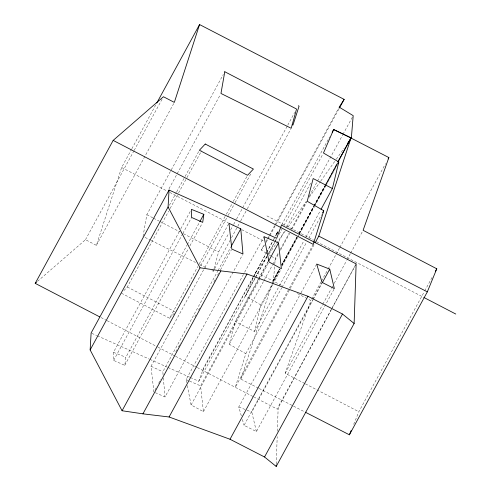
<?xml version="1.0" encoding="UTF-8"?>
<svg xmlns="http://www.w3.org/2000/svg" width="491" height="491" viewBox="0 0 491 491"><rect width="100%" height="100%" fill="white"/><g stroke="black" fill="none" stroke-linecap="round" stroke-linejoin="round"><path stroke-width="0.37" stroke-dasharray="2.46 1.84" d="M276.261 464.161L277.188 436.652M277.366 431.301L278.188 406.855L331.984 308.188M254.504 275.261L255.701 272.499L273.407 281.024L274.751 264.588M274.813 263.839L275.242 258.61L278.532 252.57M179.325 231.5L113.458 352.311L113.636 360.406L124.769 365.329L125.886 357.288L186.997 245.199M143.022 236.417L146.834 214.69L223.313 74.411M258.272 279.207L235.22 321.495L254.442 331.486L260.868 304.936L280.263 269.363M313.227 244.365L235.281 387.325L245.819 353.686L229.266 344.24L235.22 321.495M211.897 270.572L213.26 271.247L218.599 251.987L228.849 233.194M37.531 281.349L85.489 239.694L96.383 245.353L121.621 167.511L131.496 149.393M258.481 388.148L240.842 379.095L273.205 280.539L279.422 269.123M304.764 383.508L285.167 373.27L310.92 300.517L307.538 298.774M190.373 377.505L198.763 381.268L203.544 368.066L252.945 277.452M353.686 424.334L358.835 411.759L424.334 291.617M260.868 304.936L245.512 295.981L254.203 275.954M202.777 370.435L253.068 277.581M253.43 276.912L266.552 252.687M266.914 252.012L272.382 241.922M273.837 239.234L274.567 237.883M331.351 309.643L277.421 409.224L254.313 397.213M331.72 308.968L355.404 265.238M131.864 148.718L155.653 105.092M85.489 239.694L133.791 151.093M134.16 150.424L163.067 97.402M96.383 245.353L174.33 102.392M169.002 188.765L220.232 94.8M169.377 205.293L176.33 192.546M176.692 191.871L184.745 177.104M185.113 176.435L199.383 150.258M123.879 290.623L127.304 286.99L168.659 211.142M170.119 208.46L178.172 193.693M178.534 193.024L186.586 178.258M186.954 177.582L201.592 150.737M180.792 228.812L190.305 211.363M113.636 360.406L182.431 234.219M182.799 233.55L191.582 217.439M187.366 244.53L199.438 222.38M124.769 365.329L188.446 248.544M189.907 245.862L201.985 223.712M121.437 293.219L169.604 318.254L197.781 266.57M199.248 263.888L225.958 214.886M226.326 214.217L232.912 202.139M233.28 201.463L247.182 175.962M200.721 265.705L227.799 216.04M228.168 215.371L234.753 203.286M235.121 202.617L251.22 173.084M153.879 392.039L151.019 366.237L204.446 268.246M204.815 267.577L228.966 223.276M230.678 229.837L233.237 225.142M233.606 224.467L236.165 219.772M236.533 219.096L287.401 125.806M287.763 125.131L294.717 112.384M213.26 271.247L214.358 269.234M214.727 268.565L230.095 240.375M231.556 237.693L237.411 226.952M237.779 226.277L240.338 221.582M240.707 220.913L246.924 209.504M247.292 208.828L290.838 128.961M163.086 374.848L162.822 371.791L217.716 271.118M218.078 270.443L230.887 246.955M154.978 390.026L157.169 385.994M158.636 383.311L160.833 379.285M175.833 351.765L176.932 349.752M178.393 347.069L180.59 343.037M194.866 316.867L195.958 314.848M198.524 310.152L199.622 308.139M213.892 281.963L216.089 277.937M217.55 275.248L218.648 273.235M220.477 269.878L231.457 249.747M155.266 392.653L165.013 396.961L242.591 254.676M186.69 382.587L186.101 379.611L244.291 272.892M244.653 272.223L264.048 236.65M266.343 253.19L261.261 250.097L264.557 244.052M266.018 241.369L267.116 239.356M267.485 238.687L268.945 235.999M269.314 235.33L274.438 225.934M274.8 225.259L338.845 107.805M266.202 242.339L267.669 239.657M268.031 238.982L269.498 236.3M269.866 235.625L339.023 108.775M253.313 276.783L266.484 252.62M266.681 252.362L272.536 241.627M272.904 240.952L274.537 237.853M281.687 224.847L329.621 136.921M198.763 381.268L255.117 277.906M255.48 277.231L266.828 256.425M268.289 253.743L274.512 242.333M274.874 241.658L275.973 239.645M245.512 295.981L267.104 256.382M267.472 255.713L274.788 242.29M275.156 241.615L276.255 239.602M279.183 234.232L282.11 228.861M283.939 225.51L322.728 154.364M258.64 278.538L267.785 261.758M278.765 241.621L284.62 230.887M286.818 226.86L311.337 181.891M187.274 385.57L191.085 404.94L203.427 411.673L200.574 385.877L258.757 279.158M259.125 278.489L267.908 262.378M191.085 404.94L268.301 263.317M280.361 249.213L289.144 233.108M291.341 229.082L306.347 201.562M309.275 196.191L342.571 135.117M342.939 134.442L352.452 116.993M229.266 344.24L263.667 281.147M264.029 280.478L272.45 265.036M272.812 264.367L278.667 253.626M280.496 250.275L289.647 233.495M291.844 229.469L306.844 201.948M281.619 265.097L296.987 236.907M298.816 233.556L313.454 206.705M313.823 206.036L324.803 185.899M325.165 185.23L337.612 162.411M273.051 280.999L279.637 268.921L273.051 280.999L282.515 285.879M297.202 236.705L281.834 264.894L296.945 237.38M299.031 233.348L313.669 206.502M314.037 205.827L337.458 162.871M273.407 281.024L279.993 268.939M281.822 265.588L297.196 237.392M299.387 233.366L337.446 163.564L314.222 205.839M282.092 266.005L297.466 237.816M297.828 237.147L298.927 235.134M299.295 234.465L314.295 206.944M314.663 206.275L325.643 186.138M326.006 185.469L337.716 163.988M203.427 411.673L272.591 284.817M272.959 284.148L281.005 269.381M254.442 331.486L278.956 286.517M279.324 285.848L303.843 240.878M306.034 236.852L320.31 210.676M245.819 353.686L281.681 287.91M282.049 287.241L306.568 242.272M308.759 238.245L321.568 214.751M240.842 379.095L289.88 289.156M290.249 288.481L314.762 243.511M241.308 415.797L238.773 407.008L300.615 293.581M300.983 292.906L316.713 264.048M311.65 299.172L321.163 281.724M321.531 281.048L327.755 269.639M328.117 268.97L335.801 254.872M336.169 254.203L339.459 248.164M339.827 247.495L385.57 163.595M333.978 289.291L256.4 431.583L244.058 425.316L312.485 299.805M312.853 299.129L321.636 283.025M256.4 431.583L251.803 412.09L312.914 300.001M313.283 299.332L322.065 283.221M285.167 373.27L322.489 304.813M322.857 304.138L331.272 288.702M331.64 288.033L332.738 286.02M334.199 283.332L346.64 260.512M347.008 259.843L350.304 253.798M350.666 253.129L362.745 230.979M332.346 307.519L356.135 263.888M424.703 290.948L432.755 276.181M299.154 233.354L313.853 206.508M261.261 250.097L264.557 244.923M255.701 272.499L266.773 256.94M268.988 253.829L285.369 230.801M288.027 227.063L306.188 201.543M309.287 197.192L320.353 181.627M320.801 181.007L335.856 159.845M336.298 159.219L344.271 148.018M169.604 318.254L175.471 312.018M238.773 407.008L246.316 409.948M247.004 410.218L251.803 412.09M113.458 352.311L125.886 357.288M186.101 379.611L188.857 380.801M189.551 381.102L200.574 385.877M91.811 333.321L96.709 335.513M97.408 335.826L149.129 359.019M149.829 359.332L167.308 367.164M168.002 367.477L189.673 377.192M151.019 366.237L162.822 371.791M145.066 237.429L150.522 240.136M151.203 240.473L195.528 262.458M199.622 264.483L205.76 267.527M259.162 388.498L304.616 411.826M297.393 293.544L306.863 298.424M121.621 167.511L167.1 191.048M169.812 192.454L228.192 222.669M241.768 229.69L264.164 241.284M266.932 215.905L313.804 240.265M316.523 241.676L423.174 297.098M146.834 214.69L152.928 217.857M153.603 218.207L159.023 221.024M159.698 221.373L180.007 231.93M183.395 233.691L218.599 251.987M127.304 286.99L174.796 311.668M100.986 317.542L106.412 320.359M107.093 320.709L157.267 346.787M157.949 347.137L174.9 355.95M175.575 356.3L196.596 367.225M197.278 367.575L253.632 396.863M305.439 383.864L358.835 411.759M268.89 254.743L270.793 255.903M271.431 256.29L275.242 258.61M242.364 419.455L244.058 425.316M163.356 377.898L165.013 396.961"/><path stroke-width="0.74" d="M276.188 466.45L354.134 323.489L356.135 263.888L281.49 225.099L276.709 238.307L169.057 190.042L91.111 333.008L90.141 349.93L122.069 410.746L142.936 413.839L169.082 416.982L230.015 439.249L264.532 456.986L276.188 466.45L276.237 464.922M90.141 349.93L168.088 206.963L169.057 190.042M332.186 132.22L333.647 129.538L351.353 138.063L353.189 115.649L339.207 107.136L344.148 99.378L199.561 24.55L156.746 103.079M203.833 214.328L202.715 222.368L191.582 217.439L191.404 209.35L203.833 214.328L199.806 221.705M321.04 209.332L332.382 188.526L338.815 161.975L323.459 153.02L333.647 129.538L351.353 138.063M332.382 188.526L313.166 178.534L307.213 201.273L323.765 210.725L313.227 244.365L113.163 140.395L35.217 283.362L99.636 316.836M199.561 24.55L174.33 102.392L163.435 96.727L113.163 140.395M315.13 242.842L318.788 236.128L351.151 137.572M338.189 161.533L350.997 138.039L388.866 157.556L363.107 230.31L436.775 268.798L427.336 291.85L349.389 434.811L305.292 412.176M349.389 434.811L351.108 430.619M275.66 235.864L277.845 231.832M122.069 410.746L200.015 267.779L168.088 206.963M231.255 246.286L240.768 228.831L228.966 223.276L231.826 249.072L242.959 254L240.768 228.831M142.936 413.839L220.882 270.879L247.028 274.021L307.961 296.282L342.479 314.025L354.134 323.489M169.082 416.982L247.028 274.021M339.391 108.1L344.148 99.378M276.734 233.826L277.464 232.482M268.638 261.034L278.52 242.916L264.048 236.65L269.031 261.979L281.374 268.712L278.52 242.916M337.974 161.735L350.414 138.916M338.084 163.319L338.815 161.975M322.667 212.738L323.765 210.725M230.015 439.249L307.961 296.282M388.129 158.894L388.866 157.556M322.434 282.552L329.749 269.129L316.713 264.048L322.004 282.35L334.346 288.616L329.749 269.129M264.532 456.986L342.479 314.025M435.314 271.48L436.775 268.798M347.812 143.041L350.022 139.929M35.217 283.362L36.371 282.356M200.015 267.779L220.882 270.879M318.788 236.128L427.336 291.85M298.319 105.768L299.093 106.173L292.98 125.033L292.206 124.634M423.856 297.454L455.783 314.044M224.78 71.729L220.962 93.456L291.206 128.286L296.546 109.027L224.78 71.729M205.25 144.023L199.383 150.258L247.55 175.287L253.417 169.057L205.25 144.023"/></g></svg>
